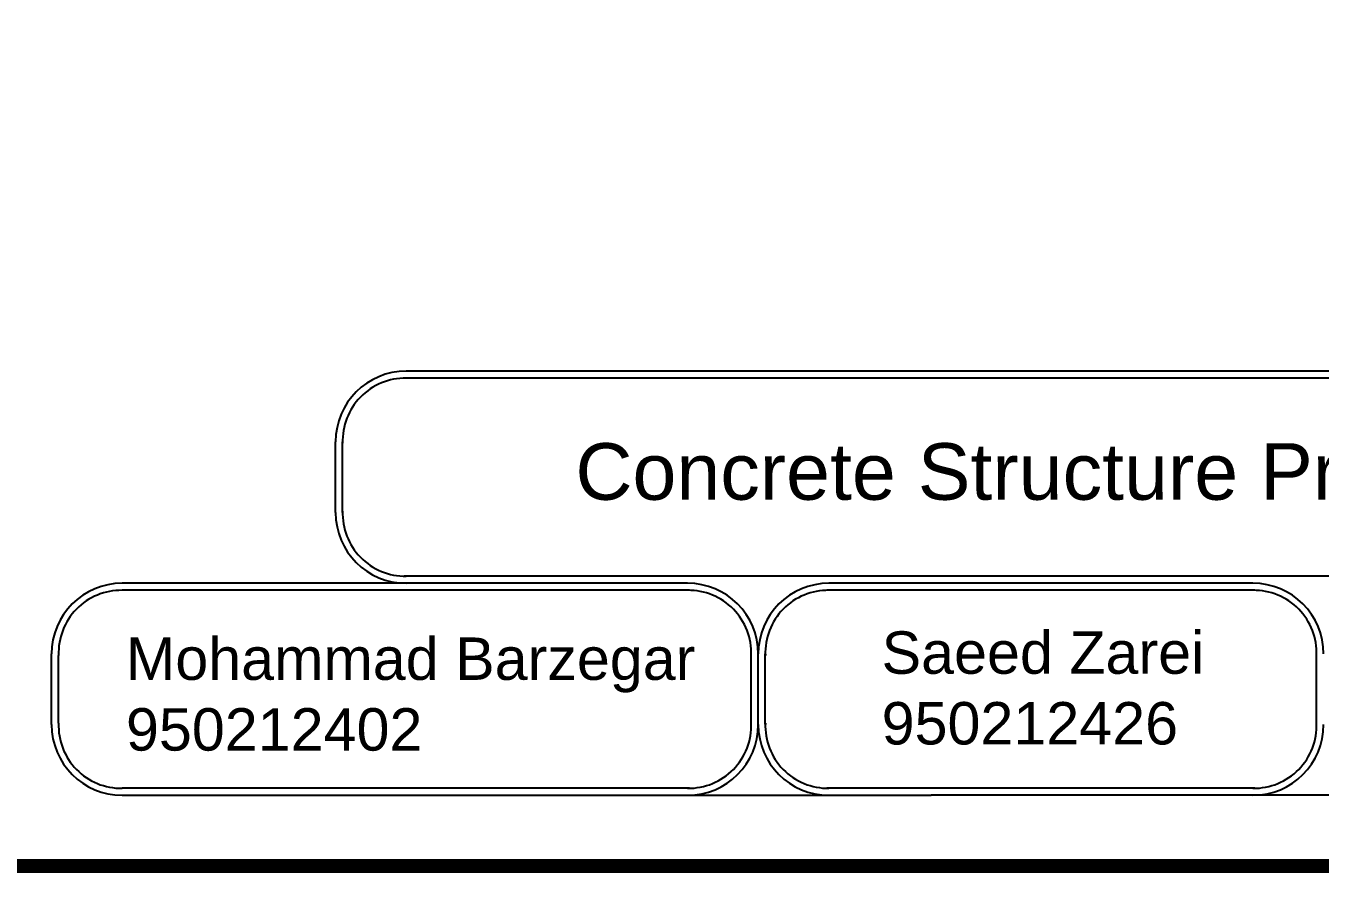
# Model space of a CAD drawing. Header units: metres. Extents: x -1655 to 449, y 40 to 361.
# Drawn here: x 204.95 to 214.1, y 40.93 to 46.92 of the extents above; entities that cross this region are included whole.
import ezdxf

# ---------------------------------------------------------------- set-up
doc = ezdxf.new("R2010")
doc.units = ezdxf.units.M
doc.header["$MEASUREMENT"] = 0
doc.layers.add('Layer4', color=252, linetype='Continuous', lineweight=25)
doc.styles.get("Standard").update_dxf_attribs({"font": 'arial.ttf'})

# ---------------------------------------------------------------- blocks, each defined once
blk = doc.blocks.new('kadr behi')
at = {"layer": 'Layer4'}
for p, q in [((5061.737, 1986.8813), (5047.7232, 1986.8813)), ((5061.737, 1986.9313), (5047.737, 1986.9313)), ((5047.237, 1985.9313), (5047.237, 1986.4313)), ((5047.287, 1985.9313), (5047.287, 1986.4313)), ((5049.7276, 1985.4313), (5045.7274, 1985.4313)), ((5061.737, 1985.4813), (5047.7232, 1985.4813)), ((5053.7276, 1985.4313), (5050.7276, 1985.4313)), ((5049.7414, 1985.3813), (5045.7274, 1985.3813)), ((5053.7414, 1985.3813), (5050.7139, 1985.3813)), ((5045.2274, 1984.4313), (5045.2274, 1984.9313)), ((5045.2774, 1984.4413), (5045.2774, 1984.9213)), ((5050.1776, 1984.4313), (5050.1776, 1984.9313)), ((5050.2276, 1984.4313), (5050.2276, 1984.9313)), ((5050.2776, 1984.4313), (5050.2776, 1984.9313)), ((5054.1776, 1984.4313), (5054.1776, 1984.9313)), ((5049.7414, 1983.9813), (5045.7274, 1983.9813)), ((5053.7414, 1983.9813), (5050.7139, 1983.9813)), ((5045.7274, 1983.9313), (5050.499, 1983.9313)), ((5050.499, 1983.9313), (5051.4503, 1983.9313)), ((5058.8027, 1983.9313), (5051.4503, 1983.9313))]:
    blk.add_line(p, q, dxfattribs=at)
at = {"layer": 'Layer4', "const_width": 0.1}
blk.add_lwpolyline([(5021.737, 2012.1313), (5062.737, 2012.1313), (5062.737, 1983.4313), (5021.737, 1983.4313)], close=True, dxfattribs=at)
at = {"layer": 'Layer4'}
for centre, radius, start, end in [((5047.737, 1986.4313), 0.5, 90, 180), ((5047.7301, 1986.4379), 0.4434, 89.10991, 182.14929), ((5047.737, 1985.9313), 0.5, 180, 270), ((5047.7301, 1985.9247), 0.4434, 177.85071, 270.89009), ((5045.7274, 1984.9313), 0.5, 90, 180), ((5049.7276, 1984.9313), 0.5, 0, 90), ((5050.7276, 1984.9313), 0.5, 90, 180), ((5053.7276, 1984.9313), 0.5, 0, 90), ((5045.7205, 1984.9379), 0.4434, 89.10991, 182.14929), ((5049.7345, 1984.9379), 0.4434, 357.85071, 90.89009), ((5050.7208, 1984.9379), 0.4434, 89.10991, 182.14929), ((5053.7345, 1984.9379), 0.4434, 357.85071, 90.89009), ((5045.7274, 1984.4313), 0.5, 180, 270), ((5045.7205, 1984.4247), 0.4434, 177.85071, 270.89009), ((5049.7345, 1984.4247), 0.4434, 269.10991, 2.14929), ((5049.7276, 1984.4313), 0.5, 270, 0), ((5050.7276, 1984.4313), 0.5, 180, 270), ((5050.7208, 1984.4247), 0.4434, 177.85071, 270.89009), ((5053.7345, 1984.4247), 0.4434, 269.10991, 2.14929), ((5053.7276, 1984.4313), 0.5, 270, 0)]:
    blk.add_arc(centre, radius, start, end, dxfattribs=at)
at = {"char_height": 0.3, "attachment_point": 1}
for s, insert, width in [('Mohammad Barzegar\\P950212402', (5045.754, 1985.0477), 5.867199), ('Saeed Zarei\\P950212426', (5051.1004, 1985.091), 3.418373)]:
    blk.add_mtext(s, dxfattribs=dict(at, insert=insert, width=width))
at = {"layer": 'Layer4', "insert": (5048.934, 1986.4216), "char_height": 0.4, "width": 11.611101, "attachment_point": 1}
blk.add_mtext('\\pxt11;Concrete Structure Project - Architectural Plan', dxfattribs=at)

msp = doc.modelspace()

# ---------------------------------------------------------------- block references
msp.add_blockref('kadr behi', (-4840.0995, -1942.4557))

doc.saveas('drawing.dxf')
